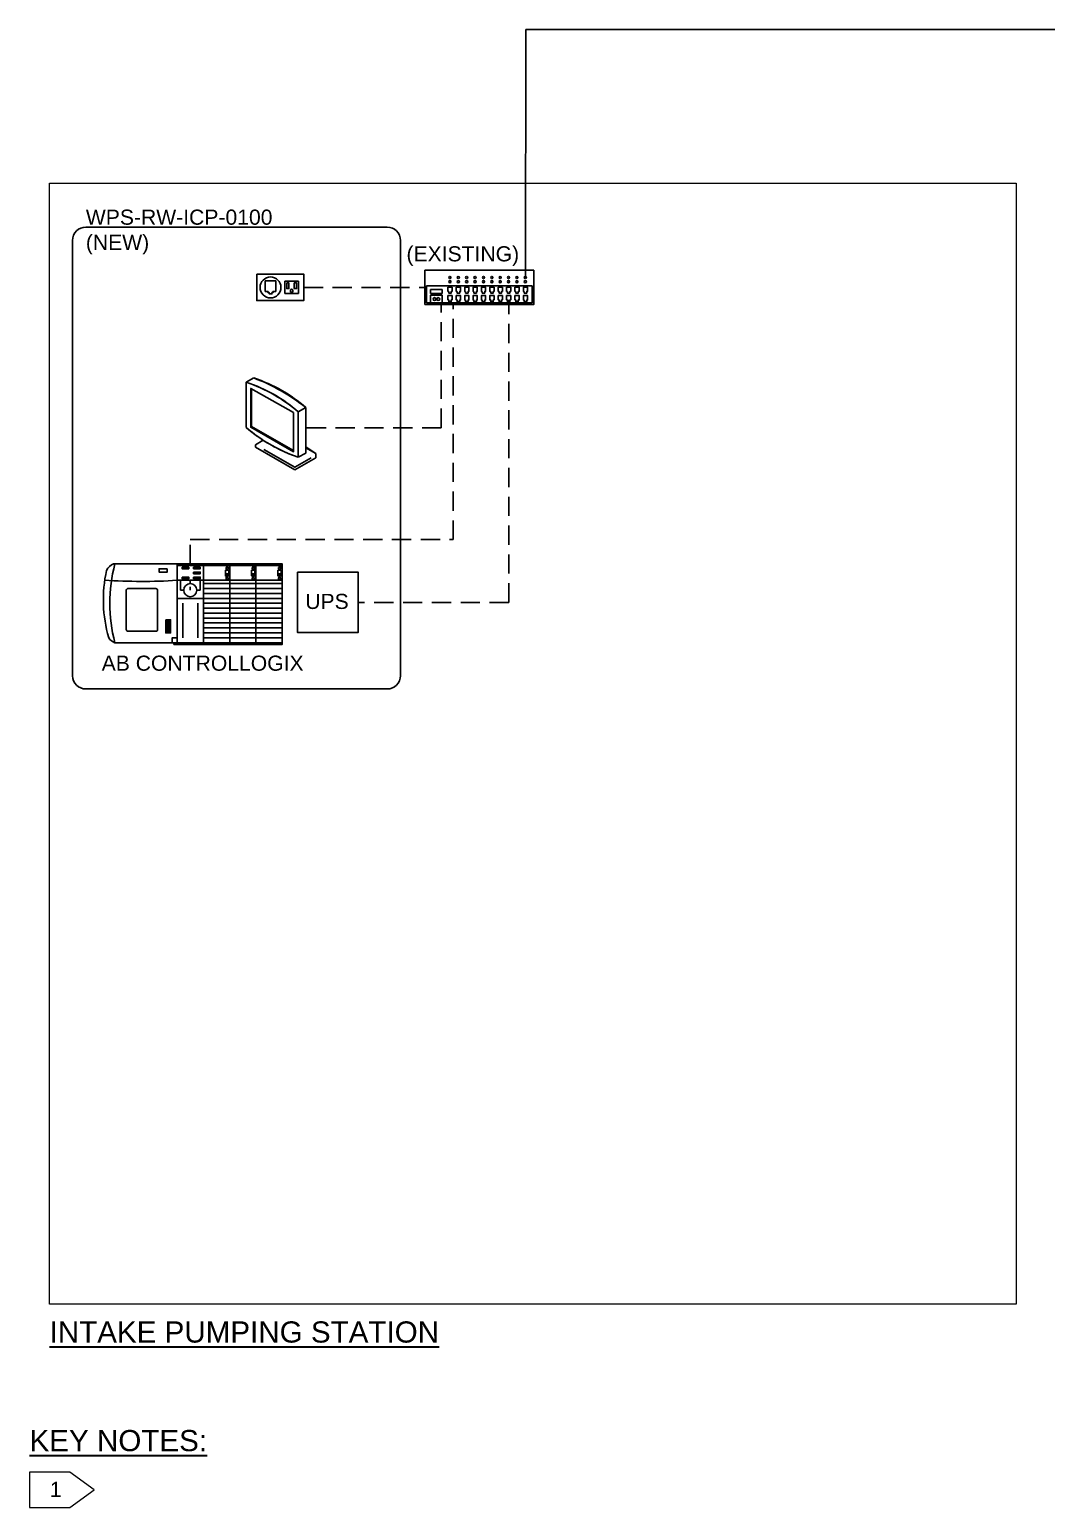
# Paper-space layout 'Sample Network Drawing - A1 Sheet' of a CAD drawing. Extents: x 49 to 806, y 22 to 564.
# Drawn here: x 49.2 to 217.3, y 308.2 to 552.4 of the extents above; entities that cross this region are included whole.
import ezdxf

# ---------------------------------------------------------------- set-up
doc = ezdxf.new("R2010")
doc.units = 0
doc.linetypes.add('HIDDEN2', pattern=[4.7625, 3.175, -1.5875])
for name, color, linetype, lineweight in [('G-ANNO-SYMB', 1, 'Continuous', 13), ('N-ANNO-TEXT', 2, 'Continuous', 18), ('N-ANNO-TEXT-EXST', 252, 'Continuous', 18), ('N-ANNO-TEXT-SUBT', 4, 'Continuous', 35), ('N-CONT-PANL', 3, 'Continuous', 25), ('N-EQPM', 4, 'Continuous', 25), ('N-EQPM-EXST', 252, 'Continuous', 25), ('N-ETH-FBR_EXST', 252, 'SOFTWARE', 25), ('N-SGNL-ELEC', 4, 'HIDDEN2', 25)]:
    doc.layers.add(name, color=color, linetype=linetype, lineweight=lineweight)
doc.styles.add('_CGS_2-5_NOTES', font='arial.ttf', dxfattribs={"height": 2.5})
doc.styles.get("Standard").update_dxf_attribs({"font": 'arial.ttf'})
doc.linetypes.add('SOFTWARE', pattern='A,8.5,1.75,["o",Standard,S=2.5,R=0,X=0,Y=-0.7969],-1.5485', length=11.7985)

psp = doc.layouts.new('Sample Network Drawing - A1 Sheet')

# ---------------------------------------------------------------- linework, layer by layer
at = {"layer": 'G-ANNO-SYMB'}
for p, q in [((55.89, 314), (49.23, 314)), ((49.23, 314), (49.23, 308.19)), ((59.88, 311.09), (55.89, 314)), ((55.89, 308.19), (59.88, 311.09)), ((49.23, 308.19), (55.89, 308.19))]:
    psp.add_line(p, q, dxfattribs=at)
at = {"layer": 'G-ANNO-SYMB', "ltscale": 10}
psp.add_lwpolyline([(52.54, 527.04), (212.3, 527.04), (212.3, 341.79), (52.54, 341.79)], close=True, dxfattribs=at)
at = {"layer": 'N-CONT-PANL', "ltscale": 10}
psp.add_lwpolyline([(58.53, 519.8), (108.36, 519.8, -0.414214), (110.54, 517.61), (110.54, 445.65, -0.414214), (108.36, 443.46), (58.53, 443.46, -0.414214), (56.34, 445.65), (56.34, 517.61, -0.414214)], format="xyb", close=True, dxfattribs=at)
at = {"layer": 'N-EQPM'}
for p, q in [((92.35, 509.06), (92.35, 509.43)), ((92.75, 509.06), (92.35, 509.06)), ((92.75, 509.43), (92.75, 509.06)), ((73.63, 463.86), (77.97, 463.86)), ((77.97, 463.86), (82.31, 463.86)), ((81.76, 463.62), (81.79, 463.61)), ((81.98, 463.54), (81.99, 463.54)), ((82.31, 463.86), (86.65, 463.86)), ((86.1, 463.62), (86.12, 463.61)), ((86.32, 463.54), (86.33, 463.54)), ((86.65, 463.86), (90.99, 463.86)), ((90.44, 463.62), (90.46, 463.61)), ((90.66, 463.54), (90.67, 463.54)), ((73.63, 461.42), (77.97, 461.42)), ((74.17, 459.79), (74.17, 461.42)), ((74.72, 459.79), (74.17, 459.79)), ((75.8, 460.88), (75.8, 461.42)), ((75.8, 459.79), (75.8, 460.33)), ((76.89, 459.79), (77.43, 459.79)), ((77.43, 459.79), (77.43, 461.42)), ((77.97, 461.42), (82.31, 461.42)), ((82.31, 460.88), (77.97, 460.88)), ((82.31, 460.06), (77.97, 460.06)), ((82.31, 459.25), (77.97, 459.25)), ((82.31, 461.42), (86.65, 461.42)), ((86.65, 460.88), (82.31, 460.88)), ((86.65, 460.06), (82.31, 460.06)), ((86.65, 459.25), (82.31, 459.25)), ((86.65, 461.42), (90.99, 461.42)), ((90.99, 460.88), (86.65, 460.88)), ((90.99, 460.06), (86.65, 460.06)), ((90.99, 459.25), (86.65, 459.25)), ((77.97, 458.44), (73.63, 458.44)), ((74.58, 457.62), (74.58, 451.93)), ((77.02, 457.62), (77.02, 451.93)), ((82.31, 458.44), (77.97, 458.44)), ((82.31, 457.62), (77.97, 457.62)), ((82.31, 456.81), (77.97, 456.81)), ((86.65, 458.44), (82.31, 458.44)), ((86.65, 457.62), (82.31, 457.62)), ((86.65, 456.81), (82.31, 456.81)), ((90.99, 458.44), (86.65, 458.44)), ((90.99, 457.62), (86.65, 457.62)), ((90.99, 456.81), (86.65, 456.81)), ((71.73, 454.64), (72.55, 454.64)), ((82.31, 455.99), (77.97, 455.99)), ((82.31, 455.18), (77.97, 455.18)), ((82.31, 454.37), (77.97, 454.37)), ((86.65, 455.99), (82.31, 455.99)), ((86.65, 455.18), (82.31, 455.18)), ((86.65, 454.37), (82.31, 454.37)), ((90.99, 455.99), (86.65, 455.99)), ((90.99, 455.18), (86.65, 455.18)), ((90.99, 454.37), (86.65, 454.37)), ((72.55, 454.1), (71.73, 454.1)), ((72.55, 453.55), (71.73, 453.55)), ((72.55, 453.01), (71.73, 453.01)), ((82.31, 453.55), (77.97, 453.55)), ((82.31, 452.74), (77.97, 452.74)), ((82.31, 451.93), (77.97, 451.93)), ((86.65, 453.55), (82.31, 453.55)), ((86.65, 452.74), (82.31, 452.74)), ((86.65, 451.93), (82.31, 451.93)), ((90.99, 453.55), (86.65, 453.55)), ((90.99, 452.74), (86.65, 452.74)), ((90.99, 451.93), (86.65, 451.93)), ((77.97, 451.11), (73.63, 451.11)), ((82.31, 451.11), (77.97, 451.11)), ((86.65, 451.11), (82.31, 451.11)), ((90.99, 451.11), (86.65, 451.11))]:
    psp.add_line(p, q, dxfattribs=at)
at = {"layer": 'N-EQPM', "linetype": 'Continuous'}
for p, q in [((86.28, 494.87), (85.02, 494.15)), ((86.28, 494.87), (85.02, 494.15)), ((85.02, 494.15), (85.02, 486.68)), ((85.02, 494.15), (85.02, 486.68)), ((93.63, 489.26), (94.89, 489.97)), ((93.63, 481.75), (93.63, 489.26)), ((94.89, 483.3), (94.89, 489.97)), ((87.86, 484.56), (86.56, 483.8)), ((87.86, 484.56), (86.56, 483.8)), ((86.56, 483.8), (86.56, 483.43)), ((86.56, 483.8), (86.56, 483.43)), ((86.56, 483.43), (93.1, 479.7)), ((86.56, 483.43), (93.1, 479.7)), ((93.1, 479.7), (96.55, 481.67)), ((93.1, 479.7), (96.55, 481.67)), ((94.89, 482.46), (93.63, 481.75)), ((96.55, 482.36), (94.89, 483.49)), ((94.89, 483.49), (94.89, 482.46)), ((96.55, 482.36), (94.89, 483.3)), ((96.55, 481.67), (96.55, 482.36)), ((96.55, 481.67), (96.55, 482.36))]:
    psp.add_line(p, q, dxfattribs=at)
at = {"layer": 'N-EQPM'}
for points in [[(86.77, 512.02), (94.56, 512.02), (94.56, 507.65), (86.77, 507.65)], [(91.44, 510.84), (93.66, 510.84), (93.66, 508.83), (91.44, 508.83)], [(91.73, 510.58), (92.11, 510.58), (92.11, 509.63), (91.73, 509.63)], [(92.99, 510.58), (93.37, 510.58), (93.37, 509.63), (92.99, 509.63)], [(77.97, 451.11), (73.63, 451.11), (73.63, 464.13), (77.97, 464.13)], [(82.31, 451.11), (77.97, 451.11), (77.97, 464.13), (82.31, 464.13)], [(86.65, 451.11), (82.31, 451.11), (82.31, 464.13), (86.65, 464.13)], [(90.99, 451.11), (86.65, 451.11), (86.65, 464.13), (90.99, 464.13)], [(72, 463.32), (70.65, 463.32), (70.65, 462.77), (72, 462.77)], [(74.44, 463.59), (75.53, 463.59), (75.53, 463.32), (74.44, 463.32)], [(74.44, 461.96), (75.53, 461.96), (75.53, 461.69), (74.44, 461.69)], [(76.34, 463.59), (77.43, 463.59), (77.43, 463.32), (76.34, 463.32)], [(76.34, 462.77), (77.43, 462.77), (77.43, 462.5), (76.34, 462.5)], [(76.34, 461.96), (77.43, 461.96), (77.43, 461.69), (76.34, 461.69)], [(81.6, 463.09), (82.14, 463.09), (82.14, 462.15), (81.6, 462.15)], [(81.67, 462.21), (82.07, 462.21), (82.07, 462.48), (81.67, 462.48)], [(85.94, 463.09), (86.48, 463.09), (86.48, 462.15), (85.94, 462.15)], [(86, 462.21), (86.41, 462.21), (86.41, 462.48), (86, 462.48)], [(90.28, 463.09), (90.82, 463.09), (90.82, 462.15), (90.28, 462.15)], [(90.34, 462.21), (90.75, 462.21), (90.75, 462.48), (90.34, 462.48)], [(93.53, 462.77), (103.53, 462.77), (103.53, 452.77), (93.53, 452.77)], [(71.73, 454.91), (72.55, 454.91), (72.55, 452.74), (71.73, 452.74)], [(73.63, 451.11), (72.82, 451.11), (72.82, 451.93), (73.63, 451.93)], [(73.09, 451.11), (77.97, 451.11), (77.97, 450.84), (73.09, 450.84)], [(77.97, 450.84), (82.31, 450.84), (82.31, 451.11), (77.97, 451.11)], [(82.31, 450.84), (86.65, 450.84), (86.65, 451.11), (82.31, 451.11)], [(86.65, 450.84), (90.99, 450.84), (90.99, 451.11), (86.65, 451.11)]]:
    psp.add_lwpolyline(points, close=True, dxfattribs=at)
at = {"layer": 'N-EQPM', "linetype": 'Continuous'}
psp.add_lwpolyline([(87.33, 509.83, -1), (90.79, 509.83, -1)], format="xyb", close=True, dxfattribs=at)
for points in [[(88.19, 510.92), (88.19, 509.18), (88.63, 509.18), (88.63, 508.97), (88.84, 508.97), (88.84, 508.75), (89.28, 508.75), (89.28, 508.97), (89.49, 508.97), (89.49, 509.18), (89.93, 509.18), (89.93, 510.92)], [(85.94, 486.83), (92.86, 482.89), (92.86, 482.67), (92.86, 489.13), (85.79, 493.15), (85.94, 493.08)], [(93.63, 481.75), (94.89, 482.46), (94.89, 489.97), (93.63, 489.26)]]:
    psp.add_lwpolyline(points, close=True, dxfattribs=at)
for points in [[(85.79, 493.15), (85.79, 486.72), (92.86, 482.67)], [(87.94, 483.04), (93.07, 480.1), (95.78, 481.67)]]:
    psp.add_lwpolyline(points, dxfattribs=at)
at = {"layer": 'N-EQPM'}
for points in [[(63.13, 464.13), (73.63, 464.13), (73.63, 451.11), (63.33, 451.11)], [(81.98, 463.54), (81.73, 463.54)], [(81.98, 461.81), (81.76, 461.81)], [(86.32, 463.54), (86.07, 463.54)], [(86.31, 461.81), (86.1, 461.81)], [(90.66, 463.54), (90.41, 463.54)], [(90.65, 461.81), (90.44, 461.81)]]:
    psp.add_lwpolyline(points, dxfattribs=at)
for points in [[(81.73, 463.54), (81.73, 463.54, 0.414214), (81.7, 463.51), (81.7, 463.4)], [(81.73, 461.81), (81.73, 461.81, 0.414214), (81.7, 461.78), (81.7, 461.67)], [(82.04, 461.67), (82.04, 461.78, 0.414214), (82.01, 461.81), (82, 461.81)], [(82.04, 463.4), (82.04, 463.51, 0.417757), (82.02, 463.53), (82.02, 463.53)], [(86.07, 463.54), (86.07, 463.54, 0.414214), (86.04, 463.51), (86.04, 463.4)], [(86.07, 461.81), (86.07, 461.81, 0.414214), (86.04, 461.78), (86.04, 461.67)], [(86.38, 461.67), (86.38, 461.78, 0.414214), (86.35, 461.81), (86.34, 461.81)], [(86.38, 463.4), (86.38, 463.51, 0.417757), (86.35, 463.53), (86.35, 463.53)], [(90.41, 463.54), (90.4, 463.54, 0.414214), (90.38, 463.51), (90.38, 463.4)], [(90.41, 461.81), (90.4, 461.81, 0.414214), (90.38, 461.78), (90.38, 461.67)], [(90.72, 461.67), (90.72, 461.78, 0.414214), (90.69, 461.81), (90.68, 461.81)], [(90.72, 463.4), (90.72, 463.51, 0.417757), (90.69, 463.53), (90.69, 463.53)]]:
    psp.add_lwpolyline(points, format="xyb", dxfattribs=at)
psp.add_lwpolyline([(65.5, 460.06), (70.11, 460.06, -0.414214), (70.38, 459.79), (70.38, 453.28, -0.414214), (70.11, 453.01), (65.5, 453.01, -0.414214), (65.22, 453.28), (65.22, 459.79, -0.414214)], format="xyb", close=True, dxfattribs=at)
for centre, radius in [((75.8, 459.79), 1.08), ((72.14, 454.37), 0.136), ((72.14, 453.83), 0.136), ((72.14, 453.28), 0.136)]:
    psp.add_circle(centre, radius, dxfattribs=at)
for centre, radius, start, end in [((92.55, 509.23), 0.283, 44.5685, 135.4315), ((63.77, 462.25), 1.99, 108.7788, 156.2175), ((88.53, 457.62), 26.03, 165.5218, 194.4782), ((84.27, 458.21), 22.84, 167.7563, 195.9646), ((81.87, 463.4), 0.169, 180, 0), ((81.87, 461.67), 0.169, 180, 0), ((86.21, 463.4), 0.169, 180, 0), ((86.21, 461.67), 0.169, 180, 0), ((90.55, 463.4), 0.169, 180, 0), ((90.55, 461.67), 0.169, 180, 0), ((67.82, 556.02), 94.78, 266.2623, 273.5153), ((63.95, 452.92), 1.91, 211.3592, 251.1)]:
    psp.add_arc(centre, radius, start, end, dxfattribs=at)
at = {"layer": 'N-EQPM', "linetype": 'Continuous'}
for centre, major_axis, ratio, start_param, end_param in [((77.31, 476.78), (22.38, -1.41), 0.831693, 0.807339, 1.271663), ((76.53, 475.81), (23.76, -1.5), 0.831693, 0.821082, 1.25792), ((78.06, 476.85), (23.29, -1.5), 0.831698, 0.818309, 1.263956), ((75.22, 473.33), (28.32, -1.82), 0.831697, 0.858287, 1.223779), ((103.05, 501.19), (25.35, -1.76), 0.831713, -2.302627, -1.893342), ((108.23, 506.06), (33.29, -2.86), 0.831774, -2.268488, -2.155851), ((102.34, 500.02), (23.75, -1.24), 0.831664, -2.181921, -1.902574)]:
    psp.add_ellipse(centre, major_axis=major_axis, ratio=ratio, start_param=start_param, end_param=end_param, dxfattribs=at)
at = {"layer": 'N-EQPM'}
for centre, major_axis, ratio in [((81.87, 461.81), (0, -0.203), 0.666667), ((81.89, 463.58), (-0.064, -0.193), 0.666667), ((81.87, 461.81), (0, -0.174), 0.610413), ((81.89, 463.58), (-0.055, -0.165), 0.610413), ((86.21, 461.81), (0, -0.203), 0.666667), ((86.23, 463.58), (-0.064, -0.193), 0.666667), ((86.21, 461.81), (0, -0.174), 0.610413), ((86.23, 463.58), (-0.055, -0.165), 0.610413), ((90.55, 461.81), (0, -0.203), 0.666667), ((90.57, 463.58), (-0.064, -0.193), 0.666667), ((90.55, 461.81), (0, -0.174), 0.610413), ((90.57, 463.58), (-0.055, -0.165), 0.610413)]:
    psp.add_ellipse(centre, major_axis=major_axis, ratio=ratio, start_param=1.570796, end_param=4.712389, dxfattribs=at)
at = {"layer": 'N-EQPM-EXST', "linetype": 'Continuous'}
for points in [[(114.58, 507), (132.58, 507), (132.58, 512.67), (114.58, 512.67)], [(114.86, 507.28), (132.3, 507.28), (132.3, 510.09), (114.86, 510.09)], [(115.53, 508.85), (117.42, 508.85), (117.42, 509.48), (115.53, 509.48)], [(118.53, 509.18), (118.53, 508.9), (118.94, 508.9), (118.94, 509.18), (119.08, 509.18), (119.08, 509.87), (118.39, 509.87), (118.39, 509.18)], [(118.53, 507.77), (118.53, 507.5), (118.94, 507.5), (118.94, 507.77), (119.08, 507.77), (119.08, 508.47), (118.39, 508.47), (118.39, 507.77)], [(119.91, 509.18), (119.91, 508.9), (120.33, 508.9), (120.33, 509.18), (120.47, 509.18), (120.47, 509.87), (119.77, 509.87), (119.77, 509.18)], [(119.91, 507.77), (119.91, 507.5), (120.33, 507.5), (120.33, 507.77), (120.47, 507.77), (120.47, 508.47), (119.77, 508.47), (119.77, 507.77)], [(121.3, 509.18), (121.3, 508.9), (121.71, 508.9), (121.71, 509.18), (121.85, 509.18), (121.85, 509.87), (121.16, 509.87), (121.16, 509.18)], [(121.3, 507.77), (121.3, 507.5), (121.71, 507.5), (121.71, 507.77), (121.85, 507.77), (121.85, 508.47), (121.16, 508.47), (121.16, 507.77)], [(122.68, 509.18), (122.68, 508.9), (123.1, 508.9), (123.1, 509.18), (123.24, 509.18), (123.24, 509.87), (122.54, 509.87), (122.54, 509.18)], [(122.68, 507.77), (122.68, 507.5), (123.1, 507.5), (123.1, 507.77), (123.24, 507.77), (123.24, 508.47), (122.54, 508.47), (122.54, 507.77)], [(124.07, 509.18), (124.07, 508.9), (124.48, 508.9), (124.48, 509.18), (124.62, 509.18), (124.62, 509.87), (123.93, 509.87), (123.93, 509.18)], [(124.07, 507.77), (124.07, 507.5), (124.48, 507.5), (124.48, 507.77), (124.62, 507.77), (124.62, 508.47), (123.93, 508.47), (123.93, 507.77)], [(125.45, 509.18), (125.45, 508.9), (125.87, 508.9), (125.87, 509.18), (126, 509.18), (126, 509.87), (125.31, 509.87), (125.31, 509.18)], [(125.45, 507.77), (125.45, 507.5), (125.87, 507.5), (125.87, 507.77), (126, 507.77), (126, 508.47), (125.31, 508.47), (125.31, 507.77)], [(126.84, 509.18), (126.84, 508.9), (127.25, 508.9), (127.25, 509.18), (127.39, 509.18), (127.39, 509.87), (126.7, 509.87), (126.7, 509.18)], [(126.84, 507.77), (126.84, 507.5), (127.25, 507.5), (127.25, 507.77), (127.39, 507.77), (127.39, 508.47), (126.7, 508.47), (126.7, 507.77)], [(128.22, 509.18), (128.22, 508.9), (128.64, 508.9), (128.64, 509.18), (128.77, 509.18), (128.77, 509.87), (128.08, 509.87), (128.08, 509.18)], [(128.22, 507.77), (128.22, 507.5), (128.64, 507.5), (128.64, 507.77), (128.77, 507.77), (128.77, 508.47), (128.08, 508.47), (128.08, 507.77)], [(129.6, 509.18), (129.6, 508.9), (130.02, 508.9), (130.02, 509.18), (130.16, 509.18), (130.16, 509.87), (129.47, 509.87), (129.47, 509.18)], [(129.6, 507.77), (129.6, 507.5), (130.02, 507.5), (130.02, 507.77), (130.16, 507.77), (130.16, 508.47), (129.47, 508.47), (129.47, 507.77)], [(130.99, 509.18), (130.99, 508.9), (131.4, 508.9), (131.4, 509.18), (131.54, 509.18), (131.54, 509.87), (130.85, 509.87), (130.85, 509.18)], [(130.99, 507.77), (130.99, 507.5), (131.4, 507.5), (131.4, 507.77), (131.54, 507.77), (131.54, 508.47), (130.85, 508.47), (130.85, 507.77)]]:
    psp.add_lwpolyline(points, close=True, dxfattribs=at)
for points in [[(118.54, 511.46, 1), (118.89, 511.46, 1)], [(118.54, 510.77, 1), (118.89, 510.77, 1)], [(119.93, 511.46, 1), (120.27, 511.46, 1)], [(119.93, 510.77, 1), (120.27, 510.77, 1)], [(121.31, 511.46, 1), (121.66, 511.46, 1)], [(121.31, 510.77, 1), (121.66, 510.77, 1)], [(122.69, 511.46, 1), (123.04, 511.46, 1)], [(122.69, 510.77, 1), (123.04, 510.77, 1)], [(124.08, 511.46, 1), (124.43, 511.46, 1)], [(124.08, 510.77, 1), (124.43, 510.77, 1)], [(125.46, 511.46, 1), (125.81, 511.46, 1)], [(125.46, 510.77, 1), (125.81, 510.77, 1)], [(126.85, 511.46, 1), (127.19, 511.46, 1)], [(126.85, 510.77, 1), (127.19, 510.77, 1)], [(128.23, 511.46, 1), (128.58, 511.46, 1)], [(128.23, 510.77, 1), (128.58, 510.77, 1)], [(129.62, 511.46, 1), (129.96, 511.46, 1)], [(129.62, 510.77, 1), (129.96, 510.77, 1)], [(131, 511.46, 1), (131.35, 511.46, 1)], [(131, 510.77, 1), (131.35, 510.77, 1)], [(115.92, 507.91, -1), (116.4, 507.91, -1)], [(116.55, 507.91, -1), (117.03, 507.91, -1)]]:
    psp.add_lwpolyline(points, format="xyb", close=True, dxfattribs=at)
psp.add_lwpolyline([(115.53, 507.28), (115.53, 508.54), (117.42, 508.54), (117.42, 507.28)], dxfattribs=at)
at = {"layer": 'N-ETH-FBR_EXST'}
for p, q in [((131.18, 511.46), (131.26, 552.45)), ((131.26, 552.45), (399.09, 552.45))]:
    psp.add_line(p, q, dxfattribs=at)
at = {"layer": 'N-SGNL-ELEC'}
for p, q in [((94.56, 509.83), (114.58, 509.83)), ((117.28, 486.64), (117.28, 507)), ((119.27, 468.15), (119.27, 507)), ((128.43, 457.77), (128.43, 507.77)), ((117.28, 486.64), (94.89, 486.64)), ((75.8, 464.13), (75.8, 468.15)), ((75.8, 468.15), (119.27, 468.15)), ((128.43, 457.77), (103.53, 457.77))]:
    psp.add_line(p, q, dxfattribs=at)

# ---------------------------------------------------------------- texts
at = {"layer": 'N-ANNO-TEXT', "char_height": 2.5, "style": '_CGS_2-5_NOTES'}
for s, insert, width, attachment_point in [('WPS-RW-ICP-0100\\P(NEW)', (58.53, 515.27), 37.6431, 7), ('UPS', (94.8, 456.65), 37.6431, 7), ('AB CONTROLLOGIX', (61.15, 446.44), 37.6431, 7), ('\\pi30.85511;1', (21.72, 311.18), 62.6311, 4)]:
    psp.add_mtext(s, dxfattribs=dict(at, insert=insert, width=width, attachment_point=attachment_point))
at = {"layer": 'N-ANNO-TEXT-EXST', "insert": (111.53, 513.38), "char_height": 2.5, "width": 37.6431, "attachment_point": 7, "style": '_CGS_2-5_NOTES'}
psp.add_mtext('(EXISTING)', dxfattribs=at)
at = {"layer": 'N-ANNO-TEXT-SUBT', "char_height": 3.5, "width": 112.7397, "attachment_point": 1, "style": '_CGS_2-5_NOTES'}
for s, insert in [('{\\LINTAKE PUMPING STATION}', (52.54, 338.94)), ('{\\LKEY NOTES:}', (49.23, 320.99))]:
    psp.add_mtext(s, dxfattribs=dict(at, insert=insert))

doc.saveas('drawing.dxf')
